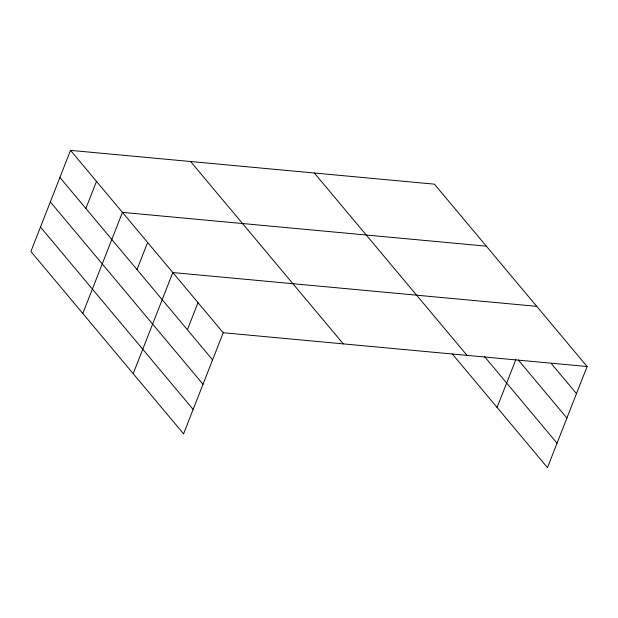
<?xml version="1.0" encoding="UTF-8"?>
<svg xmlns="http://www.w3.org/2000/svg" width="618" height="618" viewBox="0 0 618 618"><rect width="100%" height="100%" fill="white"/><g stroke="black" fill="none" stroke-linecap="round" stroke-linejoin="round"><path stroke-width="0.93" d="M70.522 150.375L30.9 251.48L183.585 433.844L223.206 332.731L70.522 150.375L434.415 184.156L587.1 366.52L547.478 467.625L452.237 353.875M85.856 208.482L96.478 181.375M82.812 313.481L122.434 212.376L486.327 246.165M137.003 269.572L147.625 242.465M133.194 373.658L172.824 272.553L536.718 306.343M187.385 329.749L198.015 302.642M497.088 407.447L515.814 359.668M223.206 332.731L587.1 366.52M551.287 363.538L576.478 393.627M518.363 360.07L566.907 418.046M484.543 356.609L557.042 443.206M314.33 173.009L467.015 355.373M190.607 161.522L343.291 343.878M59.9 177.482L212.584 359.846M50.328 201.901L203.013 384.265M40.471 227.061L193.148 409.425"/></g></svg>
